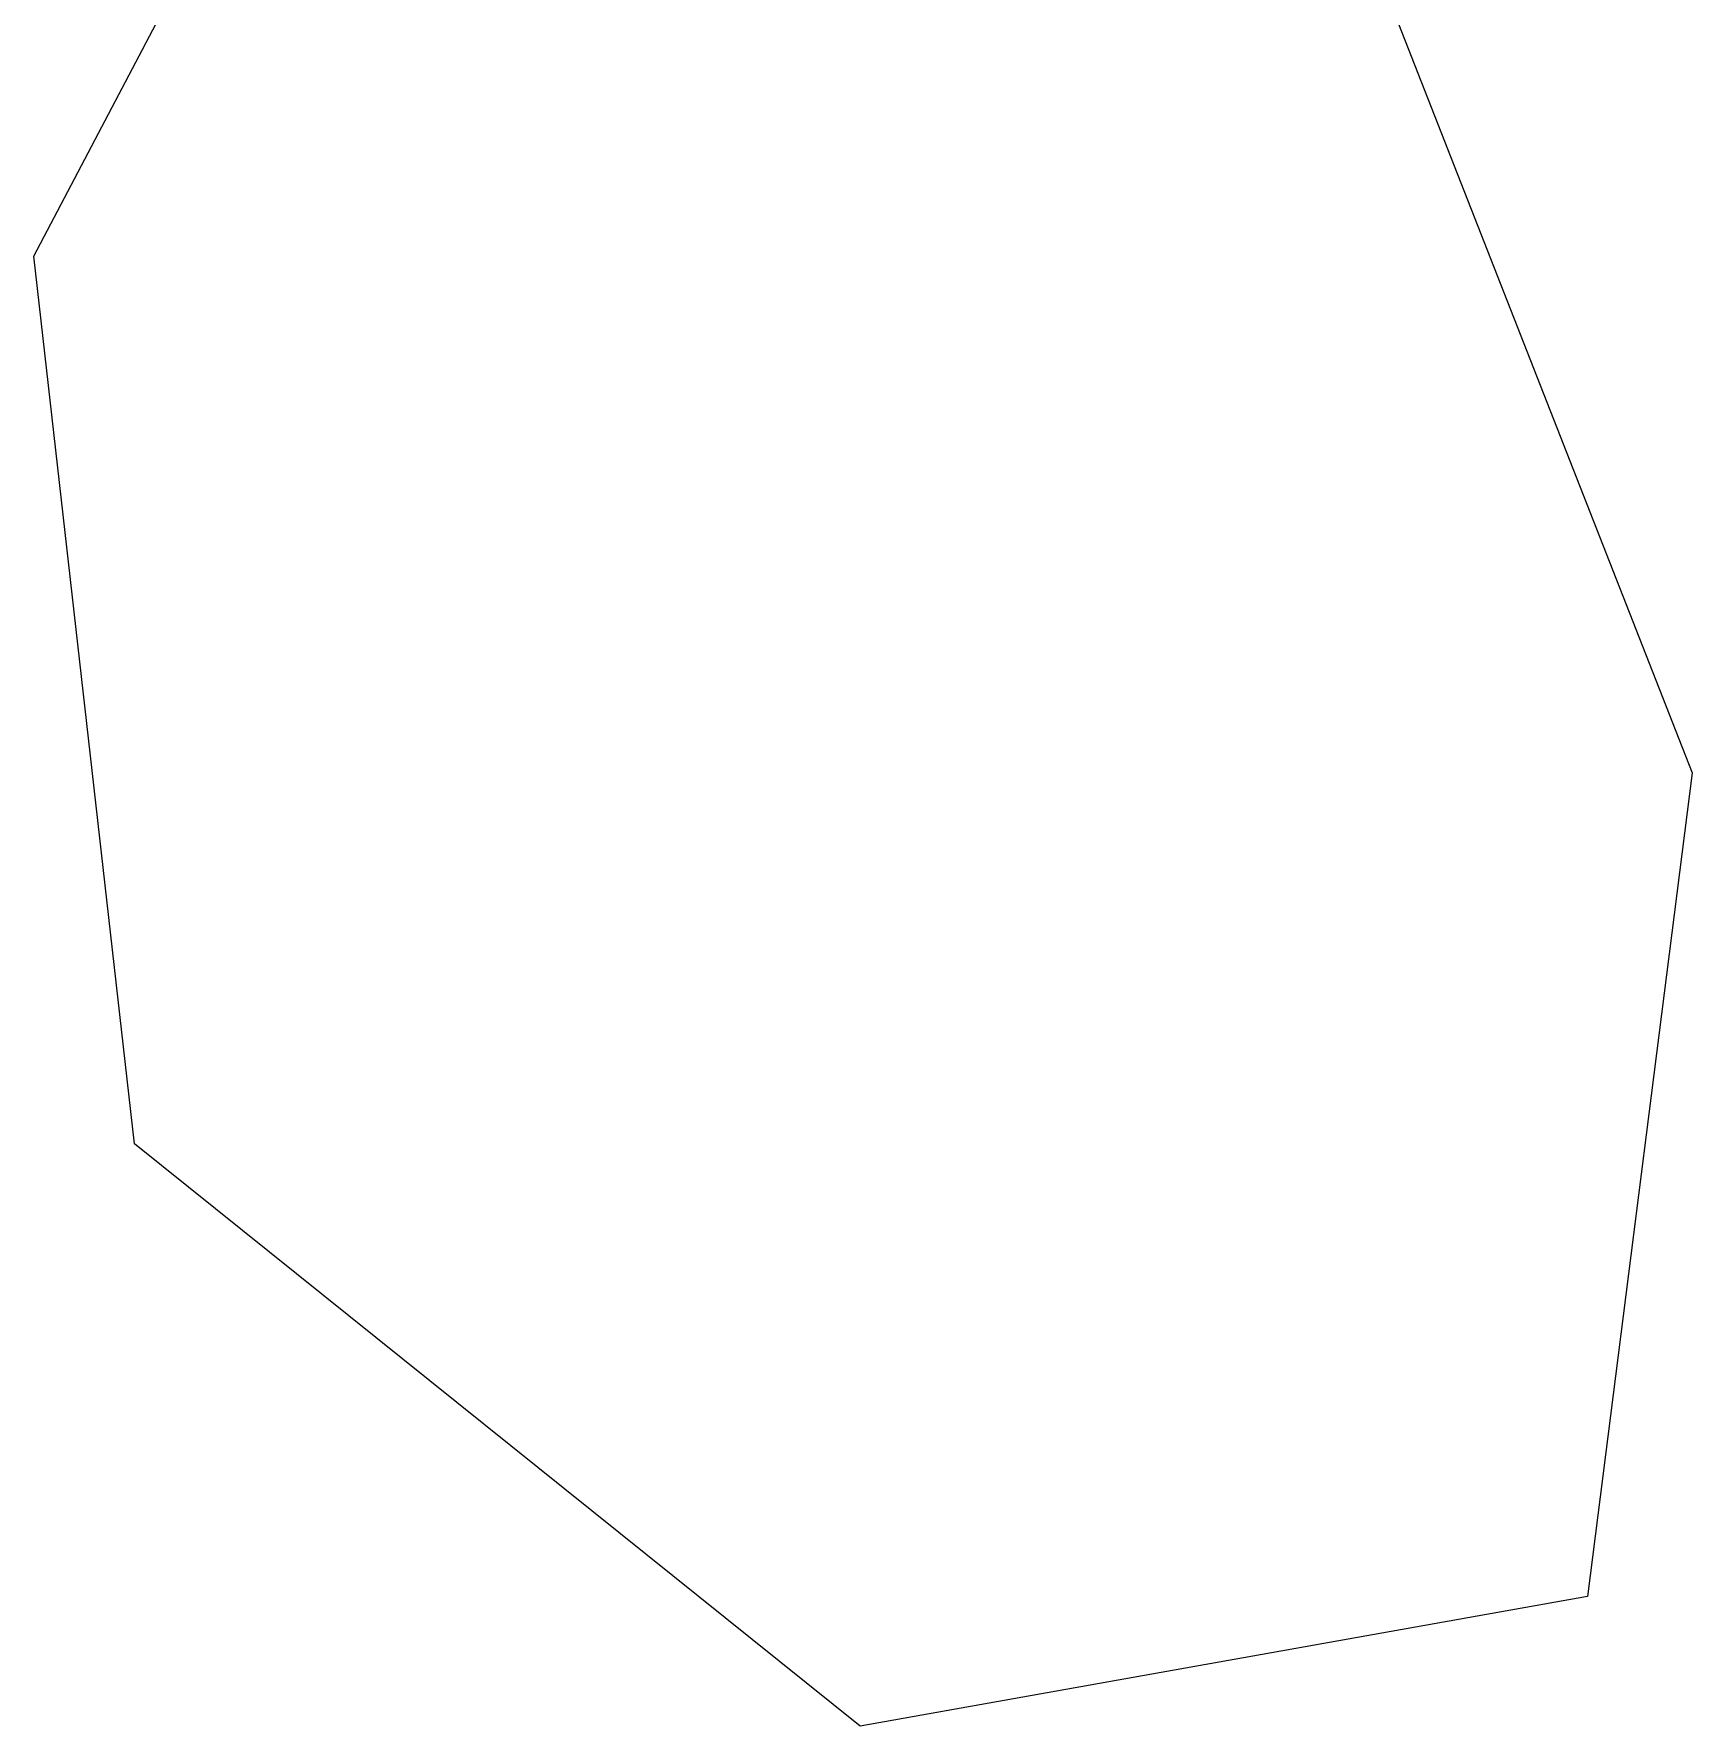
# Model space of a CAD drawing. Extents: x -886 to 651, y -59 to 942.
# Drawn here: x -267.046 to -266.164, y 55.804 to 56.705 of the extents above; entities that cross this region are included whole.
import ezdxf

# ---------------------------------------------------------------- set-up
doc = ezdxf.new("R2010")
doc.units = 0

msp = doc.modelspace()

# ---------------------------------------------------------------- linework, layer by layer
at = {"layer": 'Layer 1'}
for p, q in [((-267.04631, 56.586934), (-266.84059, 56.978696)), ((-266.36731, 56.831191), (-266.1638, 56.311883)), ((-266.992784, 56.114376), (-267.04631, 56.586934)), ((-266.1638, 56.311883), (-266.219534, 55.873374)), ((-266.1638, 56.311883), (-266.1638, 56.311883)), ((-266.60661, 55.804405), (-266.992784, 56.114376)), ((-266.219534, 55.873374), (-266.60661, 55.804405))]:
    msp.add_line(p, q, dxfattribs=at)

doc.saveas('drawing.dxf')
